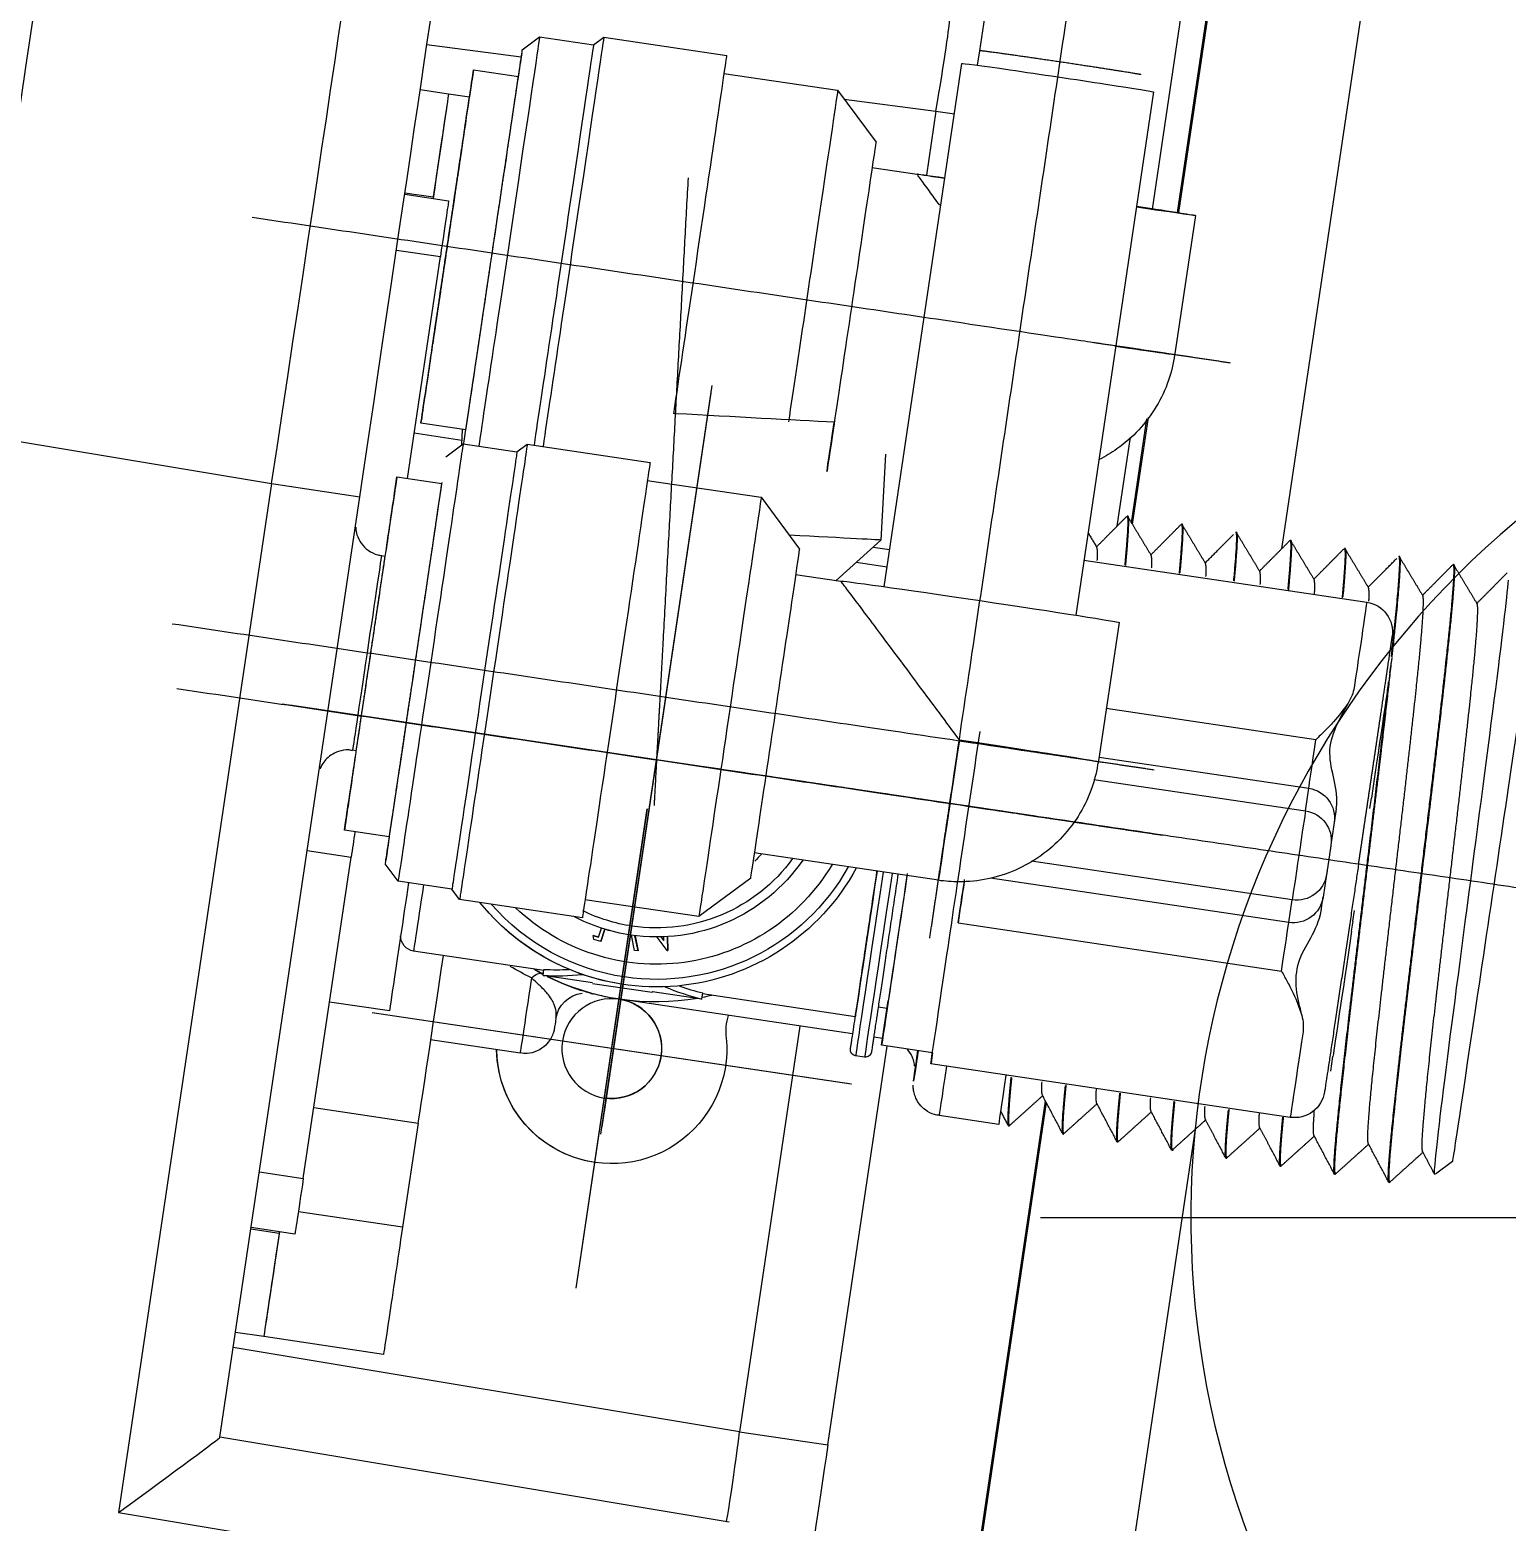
# Model space of a CAD drawing. Header units: inches. Extents: x 2601 to 5701, y -10811 to -8711.
# Drawn here: x 3129.03 to 3177.83, y -10183.95 to -10134.67 of the extents above; entities that cross this region are included whole.
import ezdxf

# ---------------------------------------------------------------- set-up
doc = ezdxf.new("R2010")
doc.units = ezdxf.units.IN
doc.header["$LTSCALE"] = 50
doc.header["$MEASUREMENT"] = 0
doc.linetypes.add('CENTER', pattern=[2, 1.25, -0.25, 0.25, -0.25])
for name, color, linetype in [('1', 1, 'Continuous'), ('6', 6, 'Continuous'), ('CENTER', 2, 'CENTER'), ('중심선', 1, 'CENTER')]:
    doc.layers.add(name, color=color, linetype=linetype)

# ---------------------------------------------------------------- blocks, each defined once
blk = doc.blocks.new('A$C480242EA')
at = {"layer": '1', "color": 7, "linetype": 'Continuous'}
for p, q in [((29.997, 101.935), (29.997, 135.748)), ((35, 135.748), (35, 112.411)), ((35.031, 112.411), (35.031, 129.999)), ((35.883, 129.9), (35.883, 112.4)), ((42.283, 116.735), (42.283, 129.9)), ((42.283, 116.249), (42.283, 116.733)), ((36.405, 116.234), (36.405, 98.763)), ((42.805, 98.763), (42.805, 116.234)), ((54.633, 115.351), (50.527, 115.351)), ((54.933, 115.051), (54.633, 115.351)), ((56.733, 115.051), (54.933, 115.051)), ((57.238, 114.545), (56.733, 115.051)), ((43.42, 114.549), (42.805, 114.549)), ((43.42, 114.549), (43.42, 112.409)), ((46.478, 114.495), (43.42, 114.549)), ((46.733, 114.751), (45.225, 113.243)), ((50.538, 114.751), (46.733, 114.751)), ((60.377, 114.253), (57.234, 114.308)), ((58.733, 113.65), (57.233, 113.65)), ((34.433, 112.4), (34.433, 107.719)), ((35.883, 112.4), (35.883, 112.4)), ((45.239, 112.401), (43.733, 112.401)), ((59.431, 112.751), (58.734, 112.751)), ((60.376, 112.751), (59.431, 112.751)), ((60.375, 109.251), (58.909, 109.251)), ((60.375, 109.304), (59.428, 109.304)), ((58.904, 99.985), (58.907, 107.391)), ((60.374, 107.391), (58.907, 107.391)), ((35, 105.575), (35, 102.012)), ((35.031, 102.05), (35.031, 105.519)), ((35.484, 101.876), (35.484, 104.843)), ((43.398, 103.101), (43.133, 100.271)), ((24.317, 102.251), (24.295, 102.251)), ((26.131, 102.251), (26.109, 102.251)), ((27.946, 102.251), (27.923, 102.251)), ((29.76, 102.251), (29.738, 102.251)), ((31.574, 102.251), (31.552, 102.251)), ((33.389, 102.251), (33.366, 102.251)), ((35.203, 102.251), (35.181, 102.251)), ((55.155, 101.685), (51.049, 101.685)), ((55.455, 101.385), (55.155, 101.685)), ((57.233, 101.851), (58.733, 101.851)), ((57.295, 101.345), (57.343, 101.851)), ((47.255, 101.085), (45.748, 99.578)), ((51.061, 101.085), (47.255, 101.085)), ((57.255, 101.385), (55.455, 101.385)), ((57.761, 100.879), (57.255, 101.385)), ((58.905, 101.501), (57.31, 101.501)), ((36.405, 100.601), (26.959, 100.601)), ((43.133, 100.271), (44.405, 98.735)), ((43.357, 100.001), (42.805, 100.001)), ((59.255, 99.985), (57.755, 99.985)), ((43.833, 99.426), (42.805, 99.426)), ((60.373, 67.75), (60.373, 99.155)), ((63.319, 99.155), (60.373, 99.155)), ((73.368, 99.33), (63.319, 99.155)), ((63.319, 99.155), (63.319, 64.802)), ((25.858, 98.402), (25.858, 98.894)), ((34.955, 98.735), (34.955, 94.038)), ((45.761, 98.735), (44.25, 98.735)), ((59.379, 97.335), (59.255, 97.335)), ((27.954, 95.863), (34.955, 95.863)), ((25.855, 93.882), (25.855, 94.224)), ((27.949, 93.485), (27.952, 94.24)), ((34.955, 94.24), (27.952, 94.24)), ((26.953, 93.25), (26.949, 92.496)), ((35.013, 93.485), (27.949, 93.485)), ((26.949, 91.506), (26.953, 90.751)), ((59.255, 90.835), (59.379, 90.835)), ((25.862, 90.119), (25.862, 90.471)), ((27.949, 90.516), (36.661, 90.516)), ((27.952, 89.761), (27.949, 90.516)), ((25.855, 89.777), (25.855, 90.119)), ((27.952, 89.761), (37.917, 89.761)), ((39.605, 89.435), (45.761, 89.435)), ((45.748, 88.592), (47.255, 87.085)), ((38.754, 88.138), (27.954, 88.138)), ((57.755, 88.185), (59.255, 88.185)), ((57.255, 86.785), (57.761, 87.29)), ((58.907, 76.61), (58.903, 87.337)), ((60.373, 87.337), (58.903, 87.337)), ((47.255, 87.085), (51.061, 87.085)), ((55.155, 86.485), (55.455, 86.785)), ((55.455, 86.785), (57.255, 86.785)), ((55.455, 86.785), (55.455, 86.785)), ((57.255, 86.785), (57.255, 86.785)), ((48.105, 85.823), (48.181, 86.278)), ((48.181, 86.278), (48.105, 85.823)), ((48.278, 86.134), (48.298, 86.254)), ((51.049, 86.485), (55.155, 86.485)), ((48.129, 85.819), (48.105, 85.823)), ((48.105, 85.823), (48.129, 85.819)), ((48.105, 85.823), (48.105, 85.823)), ((48.129, 85.819), (48.521, 86.216)), ((48.382, 86.239), (48.278, 86.134)), ((48.278, 86.134), (48.382, 86.239)), ((48.278, 86.134), (48.278, 86.134)), ((49.248, 86.152), (49.076, 85.671)), ((49.076, 85.671), (49.249, 86.152)), ((49.191, 85.671), (49.362, 86.151)), ((49.394, 86.151), (49.395, 86.151)), ((50.339, 85.792), (50.268, 86.216)), ((50.268, 86.216), (50.339, 85.792)), ((50.339, 85.792), (50.571, 85.831)), ((50.437, 85.928), (50.385, 86.235)), ((50.437, 85.928), (50.622, 85.959)), ((50.622, 85.959), (50.437, 85.928)), ((50.437, 85.928), (50.437, 85.928)), ((50.571, 85.831), (50.622, 85.959)), ((25.858, 85.107), (25.858, 85.599)), ((49.076, 85.671), (49.191, 85.671)), ((40.657, 83.772), (40.657, 85.255)), ((40.657, 85.001), (40.959, 85.001)), ((41.659, 84.576), (46.758, 84.576)), ((46.758, 84.408), (46.758, 84.609)), ((46.758, 84.408), (48.408, 84.408)), ((48.409, 84.376), (50.409, 84.376)), ((49.395, 84.751), (49.396, 84.751)), ((49.396, 84.501), (49.399, 84.501)), ((50.408, 84.408), (52.058, 84.408)), ((50.408, 84.408), (50.408, 84.408)), ((52.058, 84.408), (52.058, 84.609)), ((52.058, 84.576), (56.409, 84.576)), ((40.657, 84.001), (40.957, 84.001)), ((41.661, 84.001), (49.425, 84.001)), ((43.42, 84.001), (43.42, 70.452)), ((49.425, 84.001), (49.441, 84.001)), ((49.441, 84.001), (49.458, 84.001)), ((50.319, 84.05), (50.321, 84.05)), ((50.341, 84.05), (50.344, 84.05)), ((26.959, 83.401), (38.959, 83.401)), ((38.957, 83.772), (40.657, 83.772)), ((40.474, 70.452), (40.474, 83.772)), ((41.159, 83.301), (41.459, 83.301)), ((21.441, 82.751), (21.938, 82.254)), ((29.997, 25.748), (29.997, 82.553)), ((35, 82.701), (35, 43.547)), ((35.031, 43.547), (35.031, 82.744)), ((56.909, 82.501), (58.905, 82.501)), ((23.388, 81.751), (23.41, 81.751)), ((25.202, 81.751), (25.224, 81.751)), ((27.016, 81.751), (27.039, 81.751)), ((28.831, 81.751), (28.853, 81.751)), ((30.645, 81.751), (30.667, 81.751)), ((32.459, 81.751), (32.482, 81.751)), ((34.274, 81.751), (34.296, 81.751)), ((36.088, 81.751), (36.11, 81.751)), ((36.441, 81.751), (38.441, 81.751)), ((52.431, 81.751), (55.425, 81.751)), ((49.458, 80.701), (49.463, 80.701)), ((55.428, 78.976), (55.428, 75.501)), ((58.906, 78.976), (55.428, 78.976)), ((49.458, 78.551), (49.463, 78.551)), ((60.373, 76.61), (58.907, 76.61)), ((55.428, 75.501), (58.907, 75.501)), ((58.909, 74.751), (60.373, 74.751)), ((59.428, 74.697), (60.373, 74.697)), ((55.431, 71.251), (59.431, 71.251)), ((59.431, 71.251), (60.373, 71.251)), ((43.42, 70.452), (60.373, 70.748)), ((43.42, 70.452), (40.474, 70.452)), ((43.321, 67.453), (60.373, 67.751)), ((63.319, 64.802), (43.319, 64.453))]:
    blk.add_line(p, q, dxfattribs=at)
at = {"layer": '1', "color": 7, "linetype": 'CENTER'}
for p, q in [((49.396, 79.501), (49.396, 104.501)), ((49.399, 79.501), (49.399, 104.501)), ((49.395, 79.751), (49.395, 104.251)), ((49.395, 80.251), (49.395, 103.751)), ((49.394, 81.151), (49.394, 102.851)), ((49.395, 81.151), (49.395, 102.851)), ((36.896, 92.001), (61.896, 92.001)), ((36.899, 92.001), (61.899, 92.001)), ((37.145, 92.001), (61.645, 92.001)), ((37.645, 92.001), (61.145, 92.001)), ((38.544, 92.001), (60.244, 92.001)), ((38.545, 92.001), (60.245, 92.001)), ((49.458, 74.351), (49.458, 90.351)), ((49.463, 74.351), (49.463, 90.351)), ((41.458, 82.351), (57.458, 82.351)), ((41.463, 82.351), (57.463, 82.351))]:
    blk.add_line(p, q, dxfattribs=at)
at = {"layer": '1', "color": 7, "linetype": 'Continuous', "extrusion": (0, 0, -1)}
for centre, major_axis, ratio, start_param, end_param in [((63.386, 99.148), (-0.052, 23.503), 0.002856, 4.712661, 6.283153), ((60.386, 99.148), (0, 20.503), 0.000628, 4.712694, 6.283185), ((43.47, 114.547), (-0.052, 3.001), 0.0168, 4.713291, 6.283783), ((46.045, 92.001), (-7.563, 0), 0.981738, 4.509911, 4.617973), ((46.045, 92.001), (-7.767, 0), 0.981738, 4.454785, 4.620456), ((52.772, 92.001), (-7.776, 0), 0.980528, 4.804322, 4.97111), ((52.772, 92.001), (-7.572, 0), 0.980528, 4.806805, 4.916412), ((40.47, 70.454), (0, 6.001), 0.000628, 1.571101, 2.631551), ((43.47, 70.454), (0.052, 3.001), 0.0168, 3.140995, 4.711487), ((63.373, 64.802), (-3, 2.948), 0.00904, 4.721588, 6.274931)]:
    blk.add_ellipse(centre, major_axis=major_axis, ratio=ratio, start_param=start_param, end_param=end_param, dxfattribs=at)
at = {"layer": '1', "color": 7, "linetype": 'Continuous'}
for centre, major_axis, ratio, start_param, end_param in [((39.605, 116.234), (3.2, 0), 0.008398, 0, 3.142191), ((54.633, 107.751), (0, -7.6), 0.000628, 3.141345, 5.636508), ((54.933, 107.751), (0, -7.3), 0.000628, 3.141338, 5.693057), ((56.733, 107.751), (0, -7.3), 0.000628, 3.14134, 5.771596), ((46.733, 107.751), (0, -7), 0.000628, 3.141332, 5.33197), ((39.083, 112.4), (-4.65, 0), 0.004889, 5.325981, 6.283185), ((39.083, 112.4), (-4.65, 0), 0.004889, 0, 0.957204), ((39.083, 112.4), (-3.2, 0), 0.004889, 0, 0.579624), ((39.083, 112.4), (-4.65, 0), 0.004889, 2.499039, 3.784146), ((59.431, 108.501), (0, -4.25), 0.000628, 3.141567, 4.534987), ((59.431, 108.501), (0, -4.25), 0.000628, 3.141702, 4.522098), ((58.909, 105.751), (0, -3.5), 0.000628, 3.14145, 4.224422), ((59.431, 92.001), (0, -17.8), 0.000628, 3.37825, 3.390841), ((39.083, 107.751), (-4.65, 0), 0.004889, 6.282557, 7.240374), ((55.155, 94.085), (0, -7.6), 0.000628, 3.141756, 6.283185), ((47.255, 94.085), (0, -7), 0.000628, 3.141777, 6.283185), ((55.455, 94.085), (0, -7.3), 0.000628, 3.141765, 6.283185), ((57.255, 94.085), (0, -7.3), 0.000628, 3.141767, 6.283185), ((26.959, 99.601), (0, -1), 1, 3.141593, 4.712389), ((26.959, 92.001), (0, 8.6), 0.000628, 6.283166, 7.122566), ((50.102, 99.617), (6.969, -0.653), 0.000059, 3.14184, 4.110578), ((39.605, 98.735), (-4.65, 0), 0.008398, 3.142191, 6.283185), ((21.441, 92.001), (0, 9.25), 0.000628, 0.81311, 3.140975), ((25.859, 92.001), (0, 6.5), 0.000628, 0.174533, 1.22173), ((59.379, 94.085), (0, -3.25), 0.000628, 3.1414, 6.281885), ((27.952, 97.21), (0, 3), 0.000628, 3.283767, 4.246647), ((27.953, 93.25), (-1, 0.004), 0.98991, 4.716824, 6.28762), ((38.959, 92.001), (0, -8.6), 0.000628, 5.988229, 8.148938), ((39.605, 94.085), (-4.65, 0), 0.008398, 4.713017, 6.283814), ((39.605, 94.085), (0, 4.65), 0.000628, 1.562398, 3.133194), ((27.949, 92.496), (-1, 0.004), 0.98991, 4.716824, 6.28762), ((27.949, 92.001), (0, 1.5), 0.000628, 0.142174, 2.999418), ((27.949, 91.506), (1, 0.004), 0.98991, 3.137158, 4.707954), ((27.953, 90.751), (-1, -0.004), 0.98991, 6.27875, 7.849547), ((25.859, 92.001), (0, 6.5), 0.000628, 1.919862, 2.96706), ((27.952, 86.791), (0, 3), 0.000628, 5.178131, 6.141011), ((38.752, 86.791), (0, -3), 0.000628, 2.036538, 2.767831), ((38.759, 92.001), (0, 8.6), 0.000628, 1.865596, 2.036538), ((40.659, 92.001), (0, -8.6), 0.000628, 5.007345, 5.988229), ((40.659, 92.001), (0, -7.05), 0.000628, 5.084881, 5.988229), ((41.159, 92.001), (0, 8.7), 0.000628, 1.870166, 3.141671), ((41.459, 92.001), (0, 8.7), 0.000628, 1.870229, 3.141661), ((41.659, 92.001), (0, 7.425), 0.000628, 1.923636, 3.141639), ((49.396, 92.001), (0, 7.5), 1, 1.920004, 3.886052), ((49.395, 92.001), (0, -7.25), 1, 5.074065, 6.283185), ((49.395, 92.001), (0, 6.75), 1, 1.960746, 3.755872), ((49.394, 92.001), (0, -5.85), 1, 5.166349, 6.283185), ((49.394, 92.001), (0, -5.55), 1, 5.192955, 6.283185), ((49.388, 92.001), (0, -4.65), 1, 5.296861, 5.367361), ((58.909, 92.001), (0, -9.946), 0.000628, 5.106056, 5.200356), ((56.409, 92.001), (0, -7.425), 0.000628, 5.491209, 6.283185), ((56.909, 92.001), (0, -9.5), 0.000628, 5.293485, 6.283185), ((26.959, 92.001), (0, 8.6), 0.000628, 2.302212, 3.141612), ((49.394, 92.001), (0, -5.55), 1, 0, 0.307974), ((49.394, 92.001), (0, -5.85), 1, 0, 0.339783), ((49.395, 92.001), (0, -5.85), 1, 0, 0.339783), ((49.395, 92.001), (0, -7.25), 1, 0, 0.706367), ((49.396, 92.001), (0, -7.25), 1, 0, 0.706367), ((49.399, 92.001), (0, 7.5), 1, 3.141593, 3.886052), ((56.409, 85.076), (0, -0.5), 1, 0, 1.443512), ((26.959, 84.401), (0, -1), 1, 4.712387, 6.283185), ((49.425, 92.001), (0, -8), 1, 5.901726, 5.943269), ((49.425, 92.001), (0, -8), 1, 5.962738, 6.603545), ((48.409, 92.001), (0, 7.625), 0.000628, 3.04966, 3.141503), ((49.425, 92.001), (0, -8), 1, 0.335341, 0.381444), ((52.426, 83.515), (0.333, -0.943), 0.358145, 2.361649, 3.141368), ((55.431, 92.001), (0, 13.7), 0.000628, 2.143582, 2.826169), ((43.826, 83.737), (0, -2), 1, 1.329379, 1.702869), ((49.463, 82.351), (0, -1.65), 1, 3.141593, 6.283185), ((49.458, 92.001), (0, -8), 1, 0, 0.11636), ((50.43, 83.056), (0, 1), 1, 6.283163, 6.394526), ((50.43, 83.056), (0, 1), 1, 4.712389, 6.017202), ((52.431, 92.001), (0, -10.25), 0.000628, 5.566896, 6.283168), ((36.441, 92.001), (0, -10.25), 0.000628, 0.000148, 0.57524), ((38.441, 92.001), (0, 10.25), 0.000628, 2.566289, 3.14166), ((39.441, 92.001), (0, -9.25), 0.000628, 5.808805, 6.283185), ((39.441, 92.001), (0, 9), 0.000628, 2.724644, 3.34128), ((39.441, 92.001), (0, -9.25), 0.000628, 0, 0.47438), ((41.159, 83.501), (0, -0.2), 1, 4.712381, 6.283185), ((41.459, 83.501), (0, -0.2), 1, 0, 1.570796), ((49.458, 82.351), (0, -3.8), 1, 4.470972, 7.695409), ((49.463, 82.351), (0, -3.8), 1, 6.283185, 7.695409), ((58.909, 78.251), (0, -3.5), 0.000628, 5.200356, 6.283328), ((55.431, 75.501), (0, 4.25), 0.000628, 1.570796, 3.141619), ((59.431, 75.501), (0, 4.25), 0.000628, 1.748198, 3.141567), ((59.431, 92.001), (0, -17.8), 0.000628, 6.033937, 6.046528), ((59.431, 75.501), (0, -4.25), 0.000628, 4.90268, 6.283076)]:
    blk.add_ellipse(centre, major_axis=major_axis, ratio=ratio, start_param=start_param, end_param=end_param, dxfattribs=at)
blk.add_ellipse((49.458, 82.351), major_axis=(0, -1.65), ratio=1, dxfattribs=at)
for points, degree, knots in [([(74.368, 127.931), (74.366, 127.931), (74.364, 127.191), (74.359, 124.327), (74.357, 122.211), (74.354, 116.952), (74.353, 113.771), (74.351, 106.912), (74.35, 103.151), (74.35, 99.383)], 3, [0, 0, 0, 0, 0.25, 0.25, 0.5, 0.5, 0.75, 0.75, 1, 1, 1, 1]), ([(73.368, 99.383), (73.368, 103.02), (73.369, 106.635), (73.371, 113.258), (73.372, 116.329), (73.375, 121.407), (73.377, 123.451), (73.381, 126.217), (73.383, 126.931), (73.386, 126.931)], 3, [0, 0, 0, 0, 0.25, 0.25, 0.5, 0.5, 0.75, 0.75, 1, 1, 1, 1]), ([(36.905, 116.734), (36.905, 116.738), (37.094, 116.742), (37.299, 116.747), (38.09, 116.753), (38.61, 116.755), (39.088, 116.757), (40.118, 116.757), (40.597, 116.755), (41.117, 116.753), (41.909, 116.747), (42.115, 116.742), (42.305, 116.738), (42.305, 116.734)], 2, [0, 0, 0, 0.125, 0.125, 0.25, 0.375, 0.375, 0.5, 0.625, 0.625, 0.75, 0.875, 0.875, 1, 1, 1]), ([(50.533, 115.351), (50.533, 115.351), (50.533, 115.351), (50.531, 115.341), (50.53, 114.512), (50.528, 111.684), (50.528, 109.703), (50.528, 107.713)], 3, [0, 0, 0, 0, 0.003023, 0.003023, 0.501511, 0.501511, 1, 1, 1, 1]), ([(57.228, 107.717), (57.228, 109.498), (57.229, 111.27), (57.23, 113.8), (57.232, 114.542), (57.233, 114.551), (57.233, 114.551), (57.233, 114.551)], 3, [0, 0, 0, 0, 0.498268, 0.498268, 0.996535, 0.996535, 1, 1, 1, 1]), ([(57.233, 101.851), (57.232, 101.85), (57.232, 102.068), (57.232, 102.283), (57.231, 102.506), (57.231, 102.826), (57.231, 103.16), (57.23, 104.006), (57.23, 104.52), (57.23, 105.01), (57.23, 105.561), (57.23, 106.092), (57.23, 106.649), (57.23, 107.194), (57.23, 108.259), (57.23, 108.805), (57.23, 109.362), (57.23, 109.896), (57.23, 110.448), (57.23, 110.941), (57.23, 111.457), (57.231, 112.309), (57.231, 112.649), (57.231, 112.972), (57.232, 113.2), (57.232, 113.419), (57.232, 113.534), (57.232, 113.647), (57.233, 113.65)], 2, [0, 0, 0, 0.0625, 0.125, 0.125, 0.1875, 0.1875, 0.25, 0.3125, 0.3125, 0.375, 0.375, 0.4375, 0.4375, 0.5, 0.5625, 0.5625, 0.625, 0.625, 0.6875, 0.6875, 0.75, 0.8125, 0.8125, 0.875, 0.875, 0.9375, 0.9375, 1, 1, 1]), ([(58.733, 101.851), (58.732, 101.849), (58.732, 102.053), (58.731, 103.073), (58.73, 104.372), (58.73, 105.473), (58.73, 106.627), (58.73, 107.726), (58.73, 108.827), (58.73, 109.983), (58.73, 111.089), (58.731, 112.397), (58.732, 113.431), (58.732, 113.647), (58.733, 113.65)], 3, [0, 0, 0, 0, 0.10836, 0.238907, 0.30418, 0.369453, 0.434727, 0.5, 0.565273, 0.630547, 0.69582, 0.761093, 0.89164, 1, 1, 1, 1]), ([(58.733, 113.65), (58.733, 113.652), (58.734, 113.448), (58.735, 112.428), (58.735, 111.129), (58.736, 110.028), (58.736, 108.875), (58.736, 107.775), (58.736, 106.674), (58.736, 105.518), (58.735, 104.412), (58.735, 103.104), (58.734, 102.07), (58.733, 101.854), (58.733, 101.851)], 3, [0, 0, 0, 0, 0.10836, 0.238907, 0.30418, 0.369453, 0.434727, 0.5, 0.565273, 0.630547, 0.69582, 0.761093, 0.89164, 1, 1, 1, 1]), ([(45.233, 113.251), (45.233, 113.251), (45.233, 113.251), (45.232, 113.243), (45.231, 112.644), (45.23, 110.597), (45.229, 109.164), (45.229, 107.724)], 3, [0, 0, 0, 0, 0.002921, 0.002921, 0.501461, 0.501461, 1, 1, 1, 1]), ([(42.842, 111.498), (42.989, 111.647), (43.297, 111.956), (43.579, 112.24), (43.713, 112.38), (43.726, 112.394), (43.733, 112.4)], 3, [0, 0, 0, 0, 0.280987, 0.640354, 0.823324, 1, 1, 1, 1]), ([(58.733, 104.501), (58.732, 104.498), (58.732, 104.723), (58.732, 104.967), (58.731, 105.914), (58.731, 106.54), (58.731, 107.114), (58.731, 108.354), (58.731, 108.932), (58.731, 109.559), (58.732, 110.515), (58.732, 110.766), (58.732, 110.997), (58.733, 111.001)], 2, [0, 0, 0, 0.125, 0.125, 0.25, 0.375, 0.375, 0.5, 0.625, 0.625, 0.75, 0.875, 0.875, 1, 1, 1]), ([(58.733, 111.001), (58.733, 111.003), (58.733, 110.778), (58.734, 110.534), (58.734, 109.587), (58.735, 108.962), (58.735, 108.387), (58.735, 107.147), (58.735, 106.569), (58.734, 105.942), (58.734, 104.986), (58.733, 104.735), (58.733, 104.504), (58.733, 104.501)], 2, [0, 0, 0, 0.125, 0.125, 0.25, 0.375, 0.375, 0.5, 0.625, 0.625, 0.75, 0.875, 0.875, 1, 1, 1]), ([(34.441, 107.751), (34.438, 107.458), (34.487, 106.853), (34.758, 105.955), (35.218, 105.106), (35.783, 104.44), (36.207, 104.089), (36.393, 103.958)], 3, [0, 0, 0, 0, 0.195725, 0.412422, 0.62912, 0.845819, 1, 1, 1, 1]), ([(45.229, 107.724), (45.229, 106.284), (45.23, 104.856), (45.231, 102.829), (45.232, 102.244), (45.234, 102.258), (45.235, 102.857), (45.235, 103.881), (45.235, 103.882), (45.235, 103.883)], 3, [0, 0, 0, 0, 0.333231, 0.333231, 0.666461, 0.666461, 0.999692, 0.999692, 1, 1, 1, 1]), ([(57.231, 101.34), (57.231, 101.674), (57.23, 102.212), (57.229, 104.171), (57.228, 105.937), (57.228, 107.717)], 3, [0, 0, 0, 0, 0.360589, 0.360589, 1, 1, 1, 1]), ([(45.221, 103.891), (46.612, 103.761), (48.526, 103.581), (50.478, 103.398), (50.504, 103.396), (50.529, 103.393)], 3, [0, 0, 0, 0, 0.986867, 0.986867, 1, 1, 1, 1]), ([(21.954, 82.238), (21.994, 82.199), (22.033, 83.117), (22.114, 86.346), (22.154, 88.676), (22.235, 93.505), (22.275, 96.023), (22.358, 100.022), (22.399, 101.446), (22.44, 102.012)], 3, [0, 0, 0, 0, 0.249788, 0.249788, 0.499859, 0.499859, 0.749929, 0.749929, 1, 1, 1, 1]), ([(51.055, 101.685), (51.054, 101.685), (51.053, 100.884), (51.051, 98.109), (51.05, 96.138), (51.05, 94.149)], 3, [0, 0, 0, 0, 0.497386, 0.497386, 1, 1, 1, 1]), ([(25.954, 92.001), (25.954, 92.698), (25.954, 93.383), (25.954, 94.11), (25.954, 94.798), (25.954, 95.514), (25.955, 96.159), (25.955, 96.818), (25.956, 97.931), (25.956, 98.362), (25.957, 98.783), (25.957, 99.067), (25.957, 99.339), (25.958, 99.474), (25.958, 99.6), (25.959, 99.601)], 2, [0, 0, 0, 0.125003, 0.125003, 0.250005, 0.250005, 0.375008, 0.375008, 0.50001, 0.625013, 0.625013, 0.750015, 0.750015, 0.875018, 0.875018, 1, 1, 1]), ([(45.755, 99.585), (45.754, 99.585), (45.753, 99.006), (45.752, 96.997), (45.752, 95.571), (45.752, 94.131)], 3, [0, 0, 0, 0, 0.497389, 0.497389, 1, 1, 1, 1]), ([(57.751, 94.142), (57.751, 95.922), (57.751, 97.685), (57.752, 99.357), (57.753, 99.719), (57.753, 100.013)], 3, [0, 0, 0, 0, 0.746689, 0.746689, 1, 1, 1, 1]), ([(57.755, 88.185), (57.755, 88.19), (57.754, 88.421), (57.754, 88.642), (57.754, 88.871), (57.753, 89.196), (57.753, 89.536), (57.753, 90.392), (57.752, 90.909), (57.752, 91.402), (57.752, 91.955), (57.752, 92.489), (57.752, 93.047), (57.752, 93.593), (57.752, 94.658), (57.752, 95.204), (57.752, 95.759), (57.752, 96.291), (57.752, 96.84), (57.753, 97.33), (57.753, 97.842), (57.753, 98.685), (57.753, 99.019), (57.754, 99.337), (57.754, 99.558), (57.754, 99.772), (57.755, 99.881), (57.755, 99.987), (57.755, 99.985)], 2, [0, 0, 0, 0.0625, 0.125, 0.125, 0.1875, 0.1875, 0.25, 0.3125, 0.3125, 0.375, 0.375, 0.4375, 0.4375, 0.5, 0.5625, 0.5625, 0.625, 0.625, 0.6875, 0.6875, 0.75, 0.8125, 0.8125, 0.875, 0.875, 0.9375, 0.9375, 1, 1, 1]), ([(59.255, 88.185), (59.255, 88.19), (59.254, 88.41), (59.253, 89.45), (59.252, 90.761), (59.252, 91.868), (59.252, 93.025), (59.252, 94.126), (59.252, 95.226), (59.252, 96.378), (59.253, 97.478), (59.253, 98.773), (59.254, 99.788), (59.255, 99.988), (59.255, 99.985)], 3, [0, 0, 0, 0, 0.10836, 0.238907, 0.30418, 0.369453, 0.434727, 0.5, 0.565273, 0.630547, 0.69582, 0.761093, 0.89164, 1, 1, 1, 1]), ([(59.255, 99.985), (59.255, 99.98), (59.256, 99.759), (59.257, 98.748), (59.257, 97.817), (59.258, 97.517)], 3, [0, 0, 0, 0, 0.365927, 0.806777, 1, 1, 1, 1]), ([(39.602, 94.124), (39.864, 94.386), (40.388, 94.909), (41.417, 95.937), (42.645, 97.157), (43.671, 98.174), (44.101, 98.591), (44.236, 98.721), (44.249, 98.73), (44.255, 98.735)], 3, [0, 0, 0, 0, 0.125488, 0.250952, 0.500386, 0.749396, 0.87465, 0.938422, 1, 1, 1, 1]), ([(60.357, 98.135), (60.355, 98.123), (60.342, 98.042), (60.273, 97.864), (60.11, 97.627), (59.84, 97.425), (59.578, 97.345), (59.42, 97.335), (59.379, 97.335)], 3, [0, 0, 0, 0, 0.025512, 0.181249, 0.413419, 0.650799, 0.909898, 1, 1, 1, 1]), ([(26.955, 97.745), (26.961, 97.66), (26.973, 97.483), (27.041, 97.304), (27.076, 97.21)], 3, [0, 0, 0, 0, 0.477276, 1, 1, 1, 1]), ([(26.953, 93.71), (26.954, 94.367), (27.342, 94.908), (27.519, 96.072), (27.269, 96.685), (27.072, 97.208)], 3, [0, 0, 0, 0, 0.5, 0.5, 1, 1, 1, 1]), ([(27.076, 97.21), (27.195, 96.983), (27.372, 96.641), (27.701, 96.199), (27.869, 95.975), (27.954, 95.863)], 3, [0, 0, 0, 0, 0.498667, 0.749304, 1, 1, 1, 1]), ([(59.255, 90.835), (59.255, 90.84), (59.254, 91.073), (59.254, 91.326), (59.253, 92.286), (59.253, 92.914), (59.253, 93.492), (59.253, 94.732), (59.253, 95.307), (59.253, 95.93), (59.254, 96.874), (59.254, 97.117), (59.255, 97.34), (59.255, 97.335)], 2, [0, 0, 0, 0.125, 0.125, 0.25, 0.375, 0.375, 0.5, 0.625, 0.625, 0.75, 0.875, 0.875, 1, 1, 1]), ([(45.752, 94.131), (45.752, 92.691), (45.752, 91.255), (45.753, 89.202), (45.754, 88.597), (45.755, 88.585), (45.755, 88.585), (45.755, 88.585)], 3, [0, 0, 0, 0, 0.497492, 0.497492, 0.994984, 0.994984, 1, 1, 1, 1]), ([(51.05, 94.149), (51.05, 92.159), (51.051, 90.175), (51.053, 87.338), (51.054, 86.502), (51.055, 86.485), (51.055, 86.485), (51.055, 86.485)], 3, [0, 0, 0, 0, 0.497465, 0.497465, 0.99493, 0.99493, 1, 1, 1, 1]), ([(57.755, 87.285), (57.755, 87.285), (57.755, 87.285), (57.754, 87.3), (57.753, 88.048), (57.751, 90.586), (57.751, 92.362), (57.751, 94.142)], 3, [0, 0, 0, 0, 0.005701, 0.005701, 0.502851, 0.502851, 1, 1, 1, 1]), ([(34.965, 94.086), (34.96, 93.796), (35.008, 93.195), (35.276, 92.299), (35.734, 91.449), (36.357, 90.711), (37.119, 90.116), (37.986, 89.69), (38.834, 89.475), (39.377, 89.435), (39.605, 89.435)], 3, [0, 0, 0, 0, 0.117363, 0.248952, 0.380542, 0.512133, 0.643727, 0.775328, 0.906984, 1, 1, 1, 1]), ([(59.382, 90.82), (59.422, 90.826), (59.576, 90.837), (59.819, 90.748), (60.055, 90.587), (60.209, 90.407), (60.301, 90.235), (60.337, 90.126), (60.349, 90.076)], 3, [0, 0, 0, 0, 0.090818, 0.352029, 0.56126, 0.73751, 0.885294, 1, 1, 1, 1]), ([(27.072, 86.794), (27.17, 87.054), (27.302, 87.328), (27.453, 87.912), (27.474, 88.223), (27.343, 89.086), (26.954, 89.632), (26.953, 90.291)], 3, [0, 0, 0, 0, 0.25, 0.25, 0.5, 0.5, 1, 1, 1, 1]), ([(59.258, 90.656), (59.257, 90.333), (59.257, 89.385), (59.256, 88.382), (59.255, 88.181), (59.255, 88.185)], 3, [0, 0, 0, 0, 0.205134, 0.639475, 1, 1, 1, 1]), ([(27.954, 88.138), (27.869, 88.026), (27.701, 87.802), (27.372, 87.36), (27.195, 87.018), (27.076, 86.791)], 3, [0, 0, 0, 0, 0.250919, 0.501342, 1, 1, 1, 1]), ([(27.076, 86.791), (27.041, 86.698), (26.973, 86.519), (26.961, 86.341), (26.955, 86.256)], 3, [0, 0, 0, 0, 0.522724, 1, 1, 1, 1]), ([(51.918, 84.398), (51.2, 84.159), (50.788, 84.114), (50.348, 84.05), (50.318, 84.05), (50.319, 84.05)], 3, [0, 0, 0, 0, 0.48111, 0.48111, 1, 1, 1, 1]), ([(51.43, 83.056), (51.429, 83.154), (51.437, 83.297), (51.587, 83.575), (51.664, 83.68), (51.872, 83.875), (51.972, 83.957), (52.193, 84.116), (52.302, 84.189), (52.427, 84.27)], 3, [0, 0, 0, 0, 0.486588, 0.486588, 0.73667, 0.73667, 0.889983, 0.889983, 1, 1, 1, 1]), ([(39.473, 83.235), (39.478, 83.26), (39.497, 83.348), (39.578, 83.523), (39.697, 83.68), (39.794, 83.762), (39.816, 83.78)], 3, [0, 0, 0, 0, 0.115223, 0.418173, 0.866854, 1, 1, 1, 1]), ([(51.43, 83.045), (51.43, 83.01), (51.43, 82.849), (51.431, 82.778), (51.431, 82.741), (51.432, 82.715), (51.433, 82.684), (51.438, 82.63), (51.455, 82.515), (51.51, 82.34), (51.642, 82.112), (51.873, 81.898), (52.159, 81.768), (52.349, 81.76), (52.426, 81.766)], 3, [0, 0, 0, 0, 0.093345, 0.459512, 0.553462, 0.582172, 0.594475, 0.606288, 0.63453, 0.688095, 0.754266, 0.845372, 0.939034, 1, 1, 1, 1]), ([(38.439, 81.767), (38.491, 81.76), (38.654, 81.753), (38.902, 81.848), (39.131, 82.011), (39.28, 82.192), (39.369, 82.363), (39.414, 82.505), (39.428, 82.586), (39.432, 82.617)], 3, [0, 0, 0, 0, 0.106821, 0.342194, 0.531688, 0.691549, 0.82534, 0.932511, 1, 1, 1, 1])]:
    blk.add_open_spline(points, degree=degree, knots=knots, dxfattribs=at)
at = {"layer": '1', "color": 7, "linetype": 'CENTER'}
for points, knots in [([(39.605, 87.499), (39.605, 92.499), (39.605, 122.788)], [0, 0, 0.141689, 1, 1]), ([(49.248, 90.504), (49.715, 95.483), (51.185, 111.17)], [0, 0, 0.240896, 1, 1]), ([(32.568, 107.751), (37.568, 107.751), (65.24, 107.751)], [0, 0, 0.153036, 1, 1]), ([(33.091, 94.085), (38.091, 94.085), (65.883, 94.085)], [0, 0, 0.152475, 1, 1]), ([(65.421, 92.001), (37.507, 92.001), (32.507, 92.001)], [0, 0, 0.848085, 1, 1])]:
    blk.add_open_spline(points, degree=1, knots=knots, dxfattribs=at)
at = {"layer": '1', "color": 7, "linetype": 'Continuous'}
for points, degree in [([(57.234, 114.423), (57.234, 114.282), (57.234, 114.027), (57.235, 113.672)], 3), ([(50.528, 107.713), (50.528, 106.175), (50.528, 104.647), (50.529, 103.386)], 3), ([(23.357, 101.097), (22.936, 101.67), (22.515, 102.242)], 2), ([(24.283, 102.218), (23.813, 101.649), (23.344, 101.081)], 2), ([(25.171, 101.097), (24.749, 101.671), (24.328, 102.244)], 2), ([(26.098, 102.219), (25.629, 101.651), (25.159, 101.082)], 2), ([(26.986, 101.097), (26.588, 101.637), (26.191, 102.177)], 2), ([(27.914, 102.221), (27.444, 101.652), (26.975, 101.084)], 2), ([(28.8, 101.096), (28.378, 101.67), (27.957, 102.244)], 2), ([(29.723, 102.213), (29.253, 101.645), (28.784, 101.077)], 2), ([(30.614, 101.097), (30.193, 101.67), (29.772, 102.242)], 2), ([(31.544, 102.222), (31.075, 101.654), (30.605, 101.085)], 2), ([(32.429, 101.096), (32.033, 101.634), (31.639, 102.17)], 2), ([(33.352, 102.214), (32.882, 101.645), (32.413, 101.077)], 2), ([(34.243, 101.097), (33.822, 101.67), (33.4, 102.243)], 2), ([(35.172, 102.221), (34.703, 101.653), (34.233, 101.085)], 2), ([(36.057, 101.096), (35.635, 101.67), (35.214, 102.243)], 2), ([(36.405, 101.518), (36.044, 101.082)], 1), ([(26.953, 90.291), (26.953, 90.647), (26.953, 90.751)], 2), ([(57.757, 88.164), (57.757, 87.805), (57.756, 87.548), (57.756, 87.408)], 3), ([(52.358, 84.557), (52.271, 84.523), (52.183, 84.49), (52.093, 84.458)], 3), ([(52.427, 84.27), (52.684, 84.352), (52.932, 84.444), (53.174, 84.544)], 3), ([(21.975, 82.259), (22.219, 82.591), (22.463, 82.922)], 2), ([(22.45, 82.905), (22.915, 82.342), (23.38, 81.779)], 2), ([(23.421, 81.758), (23.846, 82.336), (24.271, 82.915)], 2), ([(24.264, 82.906), (24.726, 82.347), (25.188, 81.788)], 2), ([(25.234, 81.757), (25.661, 82.338), (26.088, 82.918)], 2), ([(26.079, 82.905), (26.544, 82.342), (27.009, 81.778)], 2), ([(27.049, 81.758), (27.478, 82.341), (27.908, 82.925)], 2), ([(27.893, 82.905), (28.355, 82.346), (28.818, 81.786)], 2), ([(28.863, 81.757), (29.292, 82.34), (29.721, 82.924)], 2), ([(29.707, 82.905), (30.172, 82.343), (30.636, 81.78)], 2), ([(30.678, 81.758), (31.103, 82.336), (31.529, 82.916)], 2), ([(31.521, 82.905), (31.985, 82.343), (32.449, 81.781)], 2), ([(32.491, 81.757), (32.918, 82.337), (33.344, 82.917)], 2), ([(33.336, 82.905), (33.798, 82.346), (34.26, 81.786)], 2), ([(34.307, 81.758), (34.734, 82.34), (35.162, 82.921)], 2), ([(35.15, 82.905), (35.615, 82.342), (36.081, 81.779)], 2), ([(36.12, 81.757), (36.447, 82.201)], 1)]:
    blk.add_open_spline(points, degree=degree, dxfattribs=at)
for points, weights, knots in [([(23.388, 81.751), (23.455, 81.751), (23.521, 82.856), (23.609, 84.361), (23.699, 87.324), (23.789, 90.288), (23.88, 93.579), (23.971, 96.87), (24.063, 99.23), (24.155, 101.591), (24.248, 102.12), (24.271, 102.251), (24.295, 102.251)], [0.981380359758, 0.963561173294, 1, 0.951056516295, 1, 0.951056516295, 1, 0.951056516295, 1, 0.951056516295, 1, 0.987483536913, 0.98136881871], [0, 0, 0, 0.148894, 0.148894, 0.348885, 0.348885, 0.548875, 0.548875, 0.748866, 0.748866, 0.948856, 0.948856, 1, 1, 1]), ([(23.41, 81.751), (23.478, 81.748), (23.544, 82.879), (23.633, 84.398), (23.723, 87.369), (23.813, 90.341), (23.904, 93.629), (23.995, 96.917), (24.087, 99.266), (24.179, 101.615), (24.272, 102.128), (24.294, 102.25), (24.317, 102.251)], [0.981829632644, 0.963110303003, 1, 0.951056516295, 1, 0.951056516295, 1, 0.951056516295, 1, 0.951056516295, 1, 0.987924357772, 0.981807471406], [0, 0, 0, 0.150731, 0.150731, 0.350713, 0.350713, 0.550695, 0.550695, 0.750677, 0.750677, 0.950659, 0.950659, 1, 1, 1]), ([(25.866, 98.925), (25.872, 99.081), (25.878, 99.23), (25.97, 101.591), (26.063, 102.12), (26.085, 102.251), (26.109, 102.251)], [0.993923777348, 0.996745477502, 1, 0.951056516295, 1, 0.987460263618, 0.98134610125], [0, 0, 0, 0.050272, 0.050272, 0.806299, 0.806299, 1, 1, 1]), ([(25.866, 98.921), (25.871, 99.069), (25.877, 99.212), (25.969, 101.567), (26.062, 102.095), (26.08, 102.196), (26.098, 102.219)], [0.994161239076, 0.996881981458, 1, 0.951056516295, 1, 0.990275971738, 0.984415858281], [0, 0, 0, 0.050465, 0.050465, 0.842616, 0.842616, 1, 1, 1]), ([(25.889, 98.944), (25.895, 99.108), (25.901, 99.266), (25.994, 101.615), (26.086, 102.128), (26.108, 102.25), (26.131, 102.251)], [0.993600742421, 0.996558359664, 1, 0.951056516295, 1, 0.987939721211, 0.981823045675], [0, 0, 0, 0.053404, 0.053404, 0.812861, 0.812861, 1, 1, 1]), ([(27.757, 100.658), (27.818, 101.786), (27.877, 102.12), (27.9, 102.251), (27.923, 102.251)], [0.977558177972, 0.968480160963, 1, 0.987495698325, 0.981380707281], [0, 0, 0, 0.715967, 0.715967, 1, 1, 1]), ([(27.757, 100.656), (27.818, 101.764), (27.876, 102.095), (27.895, 102.2), (27.914, 102.22)], [0.977405253262, 0.968750844194, 1, 0.989861831981, 0.983923710342], [0, 0, 0, 0.755042, 0.755042, 1, 1, 1]), ([(27.777, 100.623), (27.84, 101.795), (27.901, 102.128), (27.923, 102.25), (27.946, 102.251)], [0.97809297596, 0.967605940795, 1, 0.987896044921, 0.981778820555], [0, 0, 0, 0.727989, 0.727989, 1, 1, 1]), ([(29.569, 100.622), (29.631, 101.78), (29.691, 102.12), (29.714, 102.25), (29.738, 102.251)], [0.977861154834, 0.967972462659, 1, 0.987531398687, 0.981415676529], [0, 0, 0, 0.719782, 0.719782, 1, 1, 1]), ([(29.569, 100.614), (29.631, 101.758), (29.69, 102.095), (29.706, 102.185), (29.722, 102.213)], [0.977746774478, 0.968160018268, 1, 0.99133951226, 0.985743949295], [0, 0, 0, 0.786163, 0.786163, 1, 1, 1]), ([(29.592, 100.635), (29.655, 101.796), (29.715, 102.128), (29.737, 102.25), (29.76, 102.251)], [0.977989356228, 0.967767629506, 1, 0.987970440836, 0.981854244707], [0, 0, 0, 0.728219, 0.728219, 1, 1, 1]), ([(31.385, 100.645), (31.446, 101.784), (31.505, 102.12), (31.528, 102.25), (31.552, 102.251)], [0.977668626023, 0.968290956847, 1, 0.987507860154, 0.981392608347], [0, 0, 0, 0.71738, 0.71738, 1, 1, 1]), ([(31.385, 100.643), (31.446, 101.762), (31.505, 102.095), (31.524, 102.205), (31.544, 102.222)], [0.977504309216, 0.968574308792, 1, 0.989387915402, 0.983377723885], [0, 0, 0, 0.747558, 0.747558, 1, 1, 1]), ([(31.408, 100.655), (31.47, 101.799), (31.529, 102.128), (31.551, 102.25), (31.574, 102.251)], [0.97781513382, 0.9680473604, 1, 0.987926775221, 0.981809920751], [0, 0, 0, 0.72577, 0.72577, 1, 1, 1]), ([(33.2, 100.659), (33.261, 101.786), (33.32, 102.12), (33.343, 102.251), (33.366, 102.251)], [0.977551703508, 0.968491409953, 1, 0.987484583959, 0.98136984179], [0, 0, 0, 0.715714, 0.715714, 1, 1, 1]), ([(33.2, 100.656), (33.261, 101.764), (33.319, 102.095), (33.335, 102.186), (33.351, 102.213)], [0.977404558563, 0.968752098513, 1, 0.991220388075, 0.985590596298], [0, 0, 0, 0.780661, 0.780661, 1, 1, 1]), ([(33.221, 100.628), (33.283, 101.795), (33.343, 102.128), (33.366, 102.25), (33.388, 102.251)], [0.978046580333, 0.967677925007, 1, 0.987941876003, 0.981825231578], [0, 0, 0, 0.728299, 0.728299, 1, 1, 1]), ([(35.012, 100.627), (35.075, 101.781), (35.134, 102.12), (35.157, 102.25), (35.18, 102.251)], [0.977817963581, 0.968042733431, 1, 0.987520022045, 0.981404521563], [0, 0, 0, 0.719155, 0.719155, 1, 1, 1]), ([(35.013, 100.627), (35.074, 101.76), (35.133, 102.095), (35.152, 102.203), (35.172, 102.221)], [0.97764051551, 0.968338639457, 1, 0.989623786611, 0.983647170314], [0, 0, 0, 0.753168, 0.753168, 1, 1, 1]), ([(35.035, 100.631), (35.098, 101.796), (35.158, 102.128), (35.18, 102.25), (35.203, 102.251)], [0.978018649079, 0.967721581262, 1, 0.987898462619, 0.981781264558], [0, 0, 0, 0.72732, 0.72732, 1, 1, 1]), ([(22.462, 82.921), (22.524, 83.011), (22.583, 83.903), (22.672, 85.244), (22.762, 87.875), (22.852, 90.507), (22.943, 93.423), (23.034, 96.34), (23.126, 98.428), (23.218, 100.516), (23.311, 100.977), (23.327, 101.057), (23.343, 101.08)], [0.978582929487, 0.966882268993, 1, 0.951056516295, 1, 0.951056516295, 1, 0.951056516295, 1, 0.951056516295, 1, 0.991140996295, 0.985489036336], [0, 0, 0, 0.139296, 0.139296, 0.345157, 0.345157, 0.551017, 0.551017, 0.756878, 0.756878, 0.962738, 0.962738, 1, 1, 1]), ([(24.271, 82.915), (24.335, 82.966), (24.398, 83.903), (24.487, 85.244), (24.576, 87.875), (24.666, 90.507), (24.757, 93.423), (24.848, 96.34), (24.94, 98.428), (25.032, 100.516), (25.125, 100.977), (25.142, 101.061), (25.159, 101.082)], [0.979820864878, 0.965278986769, 1, 0.951056516295, 1, 0.951056516295, 1, 0.951056516295, 1, 0.951056516295, 1, 0.990720751521, 0.98496002873], [0, 0, 0, 0.144807, 0.144807, 0.34893, 0.34893, 0.553054, 0.553054, 0.757177, 0.757177, 0.9613, 0.9613, 1, 1, 1]), ([(26.894, 100.647), (26.917, 100.866), (26.939, 100.977), (26.957, 101.065), (26.975, 101.084)], [0.981640215435, 0.987758149437, 1, 0.990363712407, 0.984521925391], [0, 0, 0, 0.559547, 0.559547, 1, 1, 1]), ([(28.705, 100.618), (28.73, 100.859), (28.754, 100.977), (28.769, 101.052), (28.784, 101.077)], [0.98088435858, 0.986976974543, 1, 0.99171395863, 0.986233540251], [0, 0, 0, 0.611149, 0.611149, 1, 1, 1]), ([(30.523, 100.657), (30.546, 100.869), (30.568, 100.977), (30.586, 101.069), (30.605, 101.086)], [0.981914458733, 0.98802951617, 1, 0.989839332616, 0.983897374399], [0, 0, 0, 0.540888, 0.540888, 1, 1, 1]), ([(32.338, 100.66), (32.361, 100.87), (32.382, 100.977), (32.397, 101.053), (32.413, 101.077)], [0.982021219781, 0.988133577698, 1, 0.991632219479, 0.98612568812], [0, 0, 0, 0.586454, 0.586454, 1, 1, 1]), ([(34.155, 100.682), (34.176, 100.875), (34.196, 100.977), (34.214, 101.065), (34.232, 101.084)], [0.982664733081, 0.9887434756, 1, 0.990263653868, 0.984401017935], [0, 0, 0, 0.536207, 0.536207, 1, 1, 1]), ([(35.966, 100.65), (35.989, 100.867), (36.011, 100.977), (36.027, 101.059), (36.044, 101.081)], [0.981718126986, 0.987835852239, 1, 0.990918242397, 0.985206834222], [0, 0, 0, 0.572541, 0.572541, 1, 1, 1]), ([(23.379, 81.78), (23.451, 81.711), (23.52, 82.879), (23.609, 84.38), (23.699, 87.336), (23.788, 90.292), (23.879, 93.575), (23.969, 96.817), (24.06, 99.159)], [0.983582160503, 0.961489276014, 1, 0.951056516295, 1, 0.951056516295, 1, 0.951632589898, 0.998861413774], [0, 0, 0, 0.208431, 0.208431, 0.473326, 0.473326, 0.738222, 0.738222, 1, 1, 1]), ([(25.187, 81.788), (25.262, 81.657), (25.334, 82.879), (25.423, 84.38), (25.513, 87.336), (25.603, 90.292), (25.694, 93.575), (25.776, 96.531), (25.86, 98.772)], [0.985668948978, 0.959775151527, 1, 0.951056516295, 1, 0.951056516295, 1, 0.95571178051, 0.991575043388], [0, 0, 0, 0.220531, 0.220531, 0.488861, 0.488861, 0.757192, 0.757192, 1, 1, 1]), ([(25.202, 81.751), (25.27, 81.751), (25.335, 82.856), (25.424, 84.361), (25.514, 87.324), (25.603, 90.288), (25.694, 93.579), (25.776, 96.533), (25.86, 98.776)], [0.981357388613, 0.963584683475, 1, 0.951056516295, 1, 0.951056516295, 1, 0.955845390488, 0.991359386215], [0, 0, 0, 0.204057, 0.204057, 0.478316, 0.478316, 0.752575, 0.752575, 1, 1, 1]), ([(25.224, 81.751), (25.292, 81.748), (25.359, 82.879), (25.447, 84.398), (25.537, 87.369), (25.627, 90.341), (25.718, 93.629), (25.786, 96.096), (25.858, 98.104)], [0.981845103781, 0.963095068064, 1, 0.951056516295, 1, 0.951056516295, 1, 0.962819409829, 0.982128312469], [0, 0, 0, 0.214598, 0.214598, 0.499199, 0.499199, 0.783799, 0.783799, 1, 1, 1]), ([(27.009, 81.779), (27.08, 81.72), (27.149, 82.879), (27.162, 83.102), (27.175, 83.368)], [0.983245502087, 0.96178582745, 1, 0.992392476352, 0.987149901485], [0, 0, 0, 0.833976, 0.833976, 1, 1, 1]), ([(27.016, 81.751), (27.084, 81.752), (27.149, 82.856), (27.163, 83.093), (27.178, 83.377)], [0.981334466975, 0.963608189206, 1, 0.991954724465, 0.986554395858], [0, 0, 0, 0.818951, 0.818951, 1, 1, 1]), ([(27.038, 81.751), (27.107, 81.749), (27.173, 82.879), (27.186, 83.103), (27.199, 83.367)], [0.981800743259, 0.963138801484, 1, 0.992481316497, 0.987272668869], [0, 0, 0, 0.830584, 0.830584, 1, 1, 1]), ([(28.817, 81.786), (28.891, 81.668), (28.963, 82.879), (28.976, 83.102), (28.99, 83.368)], [0.985216382585, 0.960130684304, 1, 0.992392070971, 0.987149342771], [0, 0, 0, 0.839756, 0.839756, 1, 1, 1]), ([(28.831, 81.751), (28.898, 81.751), (28.964, 82.856), (28.977, 83.091), (28.992, 83.37)], [0.981369269062, 0.963572518469, 1, 0.992049332736, 0.986681771747], [0, 0, 0, 0.820843, 0.820843, 1, 1, 1]), ([(28.853, 81.751), (28.921, 81.749), (28.987, 82.879), (29, 83.092), (29.012, 83.341)], [0.981816461519, 0.963123287788, 1, 0.992850765893, 0.987790126404], [0, 0, 0, 0.837613, 0.837613, 1, 1, 1]), ([(30.635, 81.756), (30.708, 81.67), (30.778, 82.856), (30.791, 83.079), (30.804, 83.343)], [0.984154212554, 0.96099924822, 1, 0.992439014106, 0.987214131135], [0, 0, 0, 0.837614, 0.837614, 1, 1, 1]), ([(30.636, 81.781), (30.708, 81.703), (30.777, 82.879), (30.79, 83.09), (30.802, 83.339)], [0.983853865852, 0.961254431663, 1, 0.992805531699, 0.987726171283], [0, 0, 0, 0.843394, 0.843394, 1, 1, 1]), ([(30.667, 81.751), (30.735, 81.748), (30.802, 82.879), (30.814, 83.1), (30.828, 83.361)], [0.981831918885, 0.963108050489, 1, 0.992571036032, 0.98739730612], [0, 0, 0, 0.832382, 0.832382, 1, 1, 1]), ([(32.449, 81.782), (32.521, 81.694), (32.591, 82.879), (32.605, 83.101), (32.618, 83.364)], [0.984201642595, 0.960959358904, 1, 0.99245035098, 0.987229804672], [0, 0, 0, 0.837957, 0.837957, 1, 1, 1]), ([(32.459, 81.751), (32.527, 81.751), (32.592, 82.856), (32.606, 83.09), (32.62, 83.369)], [0.981381162392, 0.96356035266, 1, 0.992061503846, 0.986698211433], [0, 0, 0, 0.821117, 0.821117, 1, 1, 1]), ([(32.481, 81.751), (32.55, 81.75), (32.616, 82.879), (32.629, 83.103), (32.642, 83.368)], [0.981787877182, 0.96315151459, 1, 0.992468353432, 0.987254715135], [0, 0, 0, 0.830292, 0.830292, 1, 1, 1]), ([(34.26, 81.786), (34.334, 81.666), (34.406, 82.879), (34.419, 83.104), (34.433, 83.372)], [0.985289414136, 0.960072757848, 1, 0.992331697287, 0.98706628305], [0, 0, 0, 0.838886, 0.838886, 1, 1, 1]), ([(34.273, 81.751), (34.341, 81.751), (34.406, 82.856), (34.42, 83.091), (34.435, 83.371)], [0.981358189568, 0.963583862946, 1, 0.992038067603, 0.986666566564], [0, 0, 0, 0.820589, 0.820589, 1, 1, 1]), ([(34.296, 81.751), (34.364, 81.749), (34.43, 82.879), (34.443, 83.092), (34.455, 83.342)], [0.981803302657, 0.963136274071, 1, 0.992837799367, 0.987771776366], [0, 0, 0, 0.837319, 0.837319, 1, 1, 1]), ([(36.081, 81.779), (36.151, 81.72), (36.22, 82.879), (36.232, 83.089), (36.245, 83.335)], [0.983243298487, 0.961787789612, 1, 0.992863408374, 0.987808031086], [0, 0, 0, 0.842629, 0.842629, 1, 1, 1]), ([(36.088, 81.751), (36.155, 81.75), (36.221, 82.856), (36.234, 83.076), (36.247, 83.335)], [0.981393068223, 0.963548186437, 1, 0.992545781528, 0.987362156353], [0, 0, 0, 0.830223, 0.830223, 1, 1, 1]), ([(36.11, 81.751), (36.178, 81.749), (36.244, 82.879), (36.257, 83.099), (36.27, 83.357)], [0.981818745683, 0.963121034966, 1, 0.992617088802, 0.987461537557], [0, 0, 0, 0.833199, 0.833199, 1, 1, 1])]:
    blk.add_rational_spline(points, weights, degree=2, knots=knots, dxfattribs=at)
for points, weights, degree in [([(26.953, 93.71), (26.953, 93.474), (26.953, 93.319), (26.953, 93.25)], [1, 0.98904641333, 0.98904641333, 1], 3), ([(26.949, 92.496), (26.949, 92.459), (26.949, 92.261), (26.949, 92.001)], [1, 0.837029846157, 0.837029846157, 1], 3), ([(25.954, 92.001), (25.954, 88.201), (25.956, 84.401), (25.959, 84.401)], [1, 0.666680380993, 0.500013714609, 0.500000000846], 3), ([(26.949, 92.001), (26.949, 91.74), (26.949, 91.543), (26.949, 91.506)], [1, 0.837029846157, 0.837029846157, 1], 3), ([(40.954, 89.427), (40.954, 85.754), (40.956, 83.501), (40.959, 83.501)], [0.980316041893, 0.859513662444, 0.866074981813, 1], 3), ([(41.659, 83.501), (41.657, 83.501), (41.654, 85.32), (41.654, 89.424)], [1, 0.718396930645, 0.555744294295, 0.512042090951], 3), ([(26.088, 82.918), (26.145, 82.983), (26.2, 83.74)], [0.979128455768, 0.967390029108, 0.993924684926], 2), ([(27.908, 82.926), (27.947, 82.993), (27.985, 83.387)], [0.978113809927, 0.971310720619, 0.982407881659], 2), ([(29.721, 82.924), (29.758, 82.984), (29.796, 83.352)], [0.978295857257, 0.971491257842, 0.981416889709], 2), ([(31.529, 82.916), (31.57, 82.953), (31.611, 83.358)], [0.979581454947, 0.970574717533, 0.981582137551], 2), ([(33.345, 82.917), (33.387, 82.963), (33.428, 83.392)], [0.979246699345, 0.970422698839, 0.98253838268], 2), ([(35.161, 82.92), (35.2, 82.973), (35.239, 83.351)], [0.978740447222, 0.971180523315, 0.981412967216], 2)]:
    blk.add_rational_spline(points, weights, degree=degree, dxfattribs=at)
at = {"layer": '중심선', "color": 1, "linetype": 'CENTER'}
blk.add_open_spline([(20.412, 92.001), (42.97, 92.001), (47.97, 92.001)], degree=1, knots=[0, 0, 0.818563, 1, 1], dxfattribs=at)

msp = doc.modelspace()

# ---------------------------------------------------------------- linework, layer by layer
at = {"layer": '6'}
msp.add_arc((3197.384, -10173.903), 30, 113.9173, 66.0827, dxfattribs=at)
at = {"layer": 'CENTER', "color": 1, "linetype": 'CENTER', "ltscale": 2}
msp.add_line((3230.011, -10173.903), (3162.415, -10173.903), dxfattribs=at)

# ---------------------------------------------------------------- block references
at = {"color": 2, "xscale": -1, "rotation": 351.5419994010253}
msp.add_blockref('A$C480242EA', (3185.063, -10257.043), dxfattribs=at)

doc.saveas('drawing.dxf')
